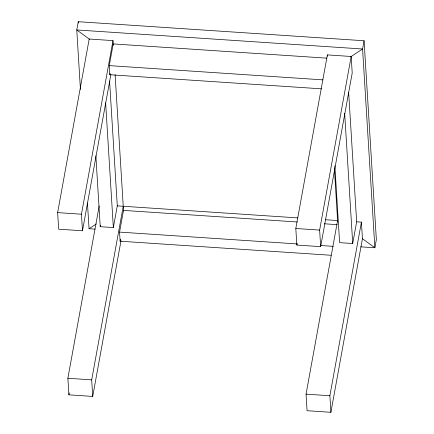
<?xml version="1.0" encoding="UTF-8"?>
<svg xmlns="http://www.w3.org/2000/svg" width="434" height="434" viewBox="0 0 434 434"><rect width="100%" height="100%" fill="white"/><g stroke="black" fill="none" stroke-linecap="round" stroke-linejoin="round"><path stroke-width="0.65" d="M360.676 246.827L374.862 247.776L376.359 239.53L364.077 40.753L78.266 21.7L76.764 29.946L80.442 89.442M110.887 74.469L82.482 230.774L58.661 229.19L57.641 212.622L89.187 39.022L113.003 40.612L113.29 45.25M82.482 230.774L81.456 214.212L113.003 40.612M321.486 88.84L109.829 74.735L109.265 65.621L113.209 43.921L326.894 58.167M109.829 74.735L110.068 73.417M120.999 240.783L92.719 396.426L68.897 394.837L67.872 378.274L99.18 206.004M68.897 394.837L69.261 392.841M109.574 81.06L117.288 205.862L113.345 227.562L100.243 226.689L100.482 225.371M92.719 396.426L91.693 379.858L123.24 206.258M331.093 255.273L120.115 241.212L119.556 232.098L123.495 210.398L297.285 221.986M120.115 241.212L120.473 239.237M295.814 228.501L327.366 54.896L351.182 56.485L352.207 73.048L320.655 246.653L296.84 245.064L295.814 228.501L319.636 230.085L320.655 246.653M296.84 245.064L297.084 243.734M319.636 230.085L351.182 56.485M364.077 40.753L362.58 48.999L374.862 247.776L362.444 238.7L361.419 222.132L356.786 221.823M362.444 238.7L330.892 412.3L307.077 410.71L306.051 394.148L337.603 220.548L325.429 219.734M334.858 165.739L339.61 242.644L352.712 243.517L356.656 221.817L348.654 92.296M330.892 412.3L329.873 395.737L361.419 222.132M87.462 203.031L89.051 228.723L96.337 223.939M350.808 56.729L362.58 48.999L76.764 29.946L89.724 39.418M109.265 65.621L322.95 79.867M117.288 205.862L297.702 217.89M324.334 223.787L337.18 224.644M57.641 212.622L81.456 214.212M89.051 228.723L95.133 229.13M119.556 232.098L297.399 243.951M320.39 245.487L333.236 246.344M67.872 378.274L91.693 379.858M306.051 394.148L329.873 395.737M344.667 113.323L352.712 243.517M327.366 54.896L327.448 56.225M334.392 168.604L337.685 221.872M115.113 74.713L123.527 210.897M105.63 102.766L113.345 227.562M95.865 155.855L100.243 226.689M78.266 21.7L78.348 23.051"/></g></svg>
